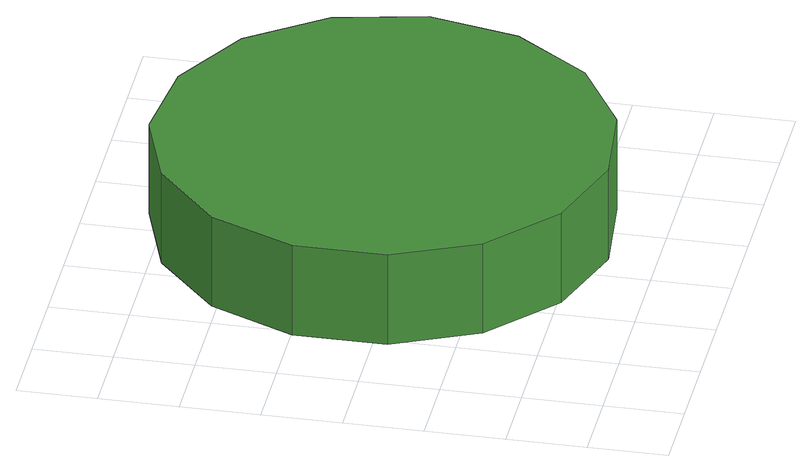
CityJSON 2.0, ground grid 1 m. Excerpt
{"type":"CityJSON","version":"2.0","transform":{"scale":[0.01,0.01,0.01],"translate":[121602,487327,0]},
"CityObjects":{
"tree1":{"type":"SolitaryVegetationObject","attributes":{"function":"something"},"geometry":[{"type":"MultiSurface","lod":"1","boundaries":[[[0,1,2,3,4,5,6,7,8,9,10,11,12,13,14]],[[15,16,17,18,19,20,21,22,23,24,25,26,27,28,29]],[[0,29,28,1]],[[1,28,27,2]],[[2,27,26,3]],[[3,26,25,4]],[[4,25,24,5]],[[5,24,23,6]],[[6,23,22,7]],[[7,22,21,8]],[[8,21,20,9]],[[9,20,19,10]],[[10,19,18,11]],[[11,18,17,12]],[[12,17,16,13]],[[13,16,15,14]],[[14,15,29,0]]]}]}
},
"vertices":[
[653,341,142],[628,456,142],[559,552,142],[457,610,142],[340,623,142],[229,586,142],[141,508,142],[93,400,142],[93,283,142],[141,175,142],[229,96,142],[340,60,142],[457,72,142],[559,131,142],[628,226,142],[628,226,17],[559,131,17],[457,72,17],[340,60,17],[229,96,17],[141,175,17],[93,283,17],[93,400,17],[141,508,17],[229,586,17],[340,623,17],[457,610,17],[559,552,17],[628,456,17],[653,341,17]
]}
